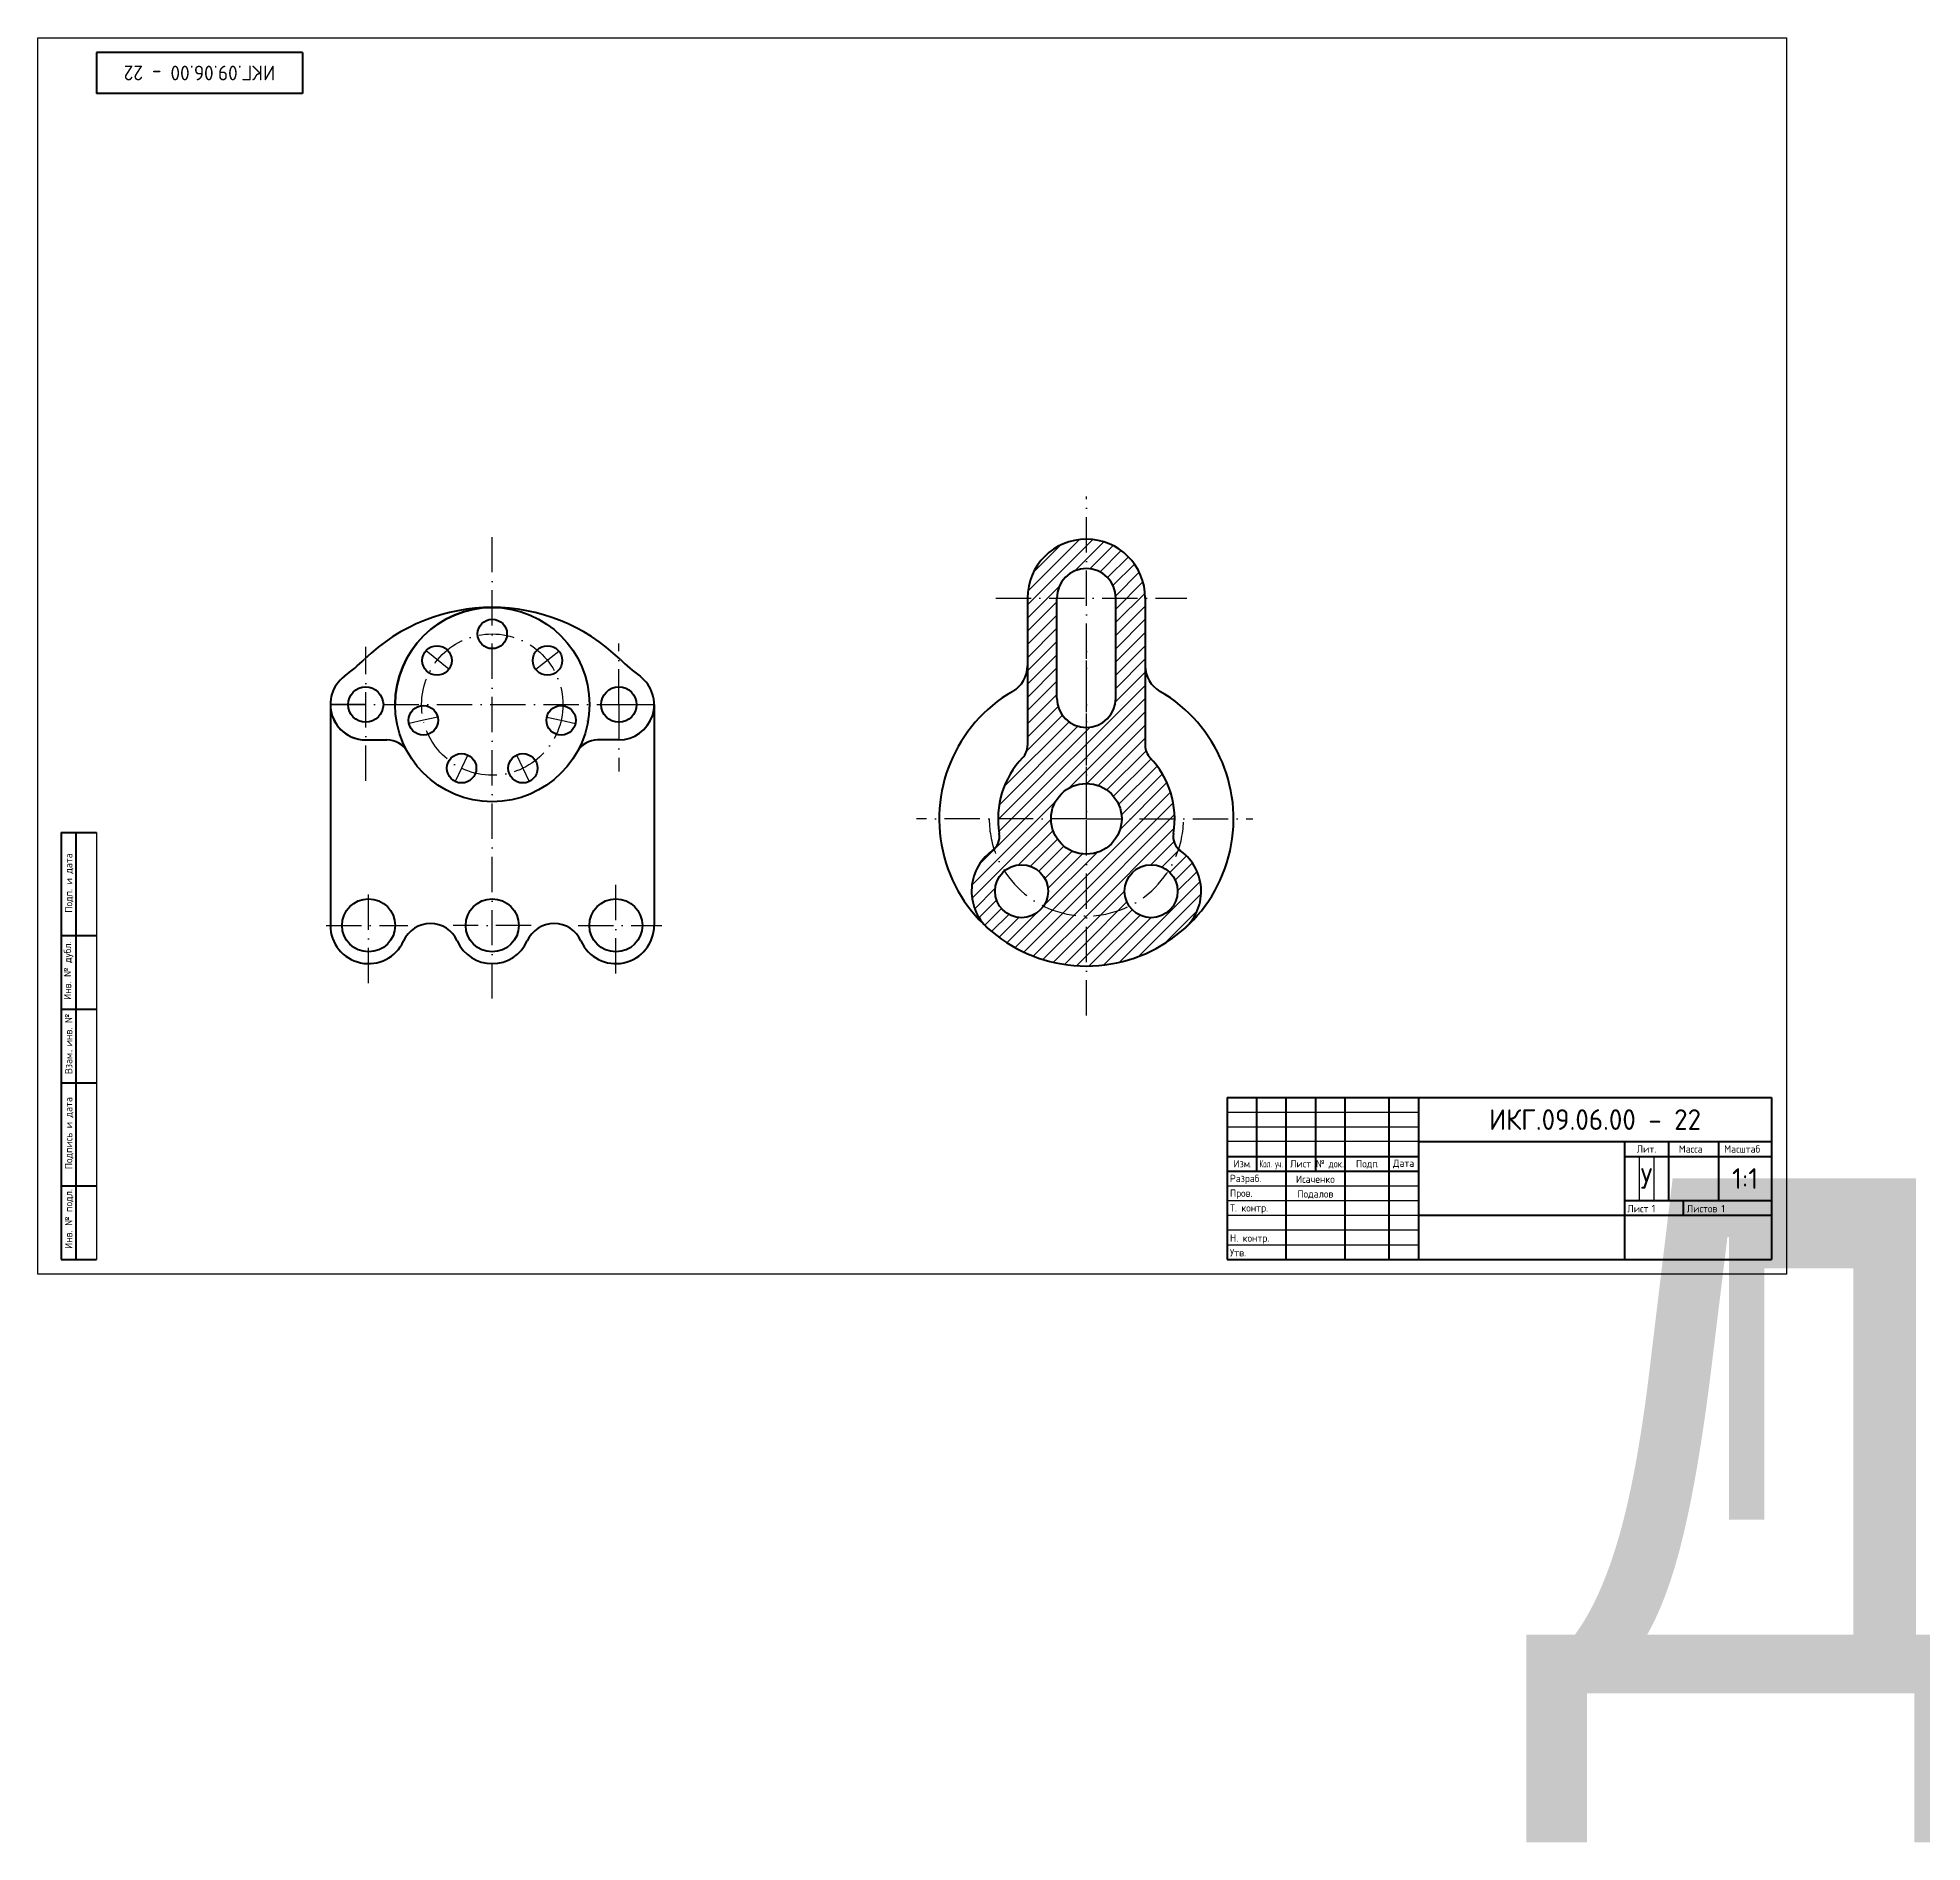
# Model space of a CAD drawing. Header units: millimetres. Extents: x 749 to 2029, y 296 to 909.
# Drawn here: x 749 to 1389, y 296 to 909 of the extents above; entities that cross this region are included whole.
import ezdxf
from ezdxf.enums import TextEntityAlignment as Align

# ---------------------------------------------------------------- set-up
doc = ezdxf.new("R2018")
doc.units = ezdxf.units.MM
doc.linetypes.add('ACAD_ISO10W100', pattern=[18, 12, -3, 0, -3])
doc.layers.add('Основная', color=7, linetype='Continuous', lineweight=40)
for name, color, linetype in [('форматки', 7, 'Continuous'), ('центровая', 20, 'ACAD_ISO10W100'), ('штриховка', 124, 'Continuous')]:
    doc.layers.add(name, color=color, linetype=linetype)
doc.styles.add('GOST-2.304_Type-B', font='GOST Common.ttf')
doc.styles.get("Standard").update_dxf_attribs({"font": 'arial.ttf'})
pattern_1 = [(45, (-845.046, -1806.5264), (-2.245064, 2.245064), [])]

# ---------------------------------------------------------------- blocks, each defined once
blk = doc.blocks.new('*U8')
at = {"layer": 'Основная'}
blk.add_circle((0, 0), 5, dxfattribs=at)
blk = doc.blocks.new('*U10')
at = {"layer": 'Основная', "color": 0, "linetype": 'ByBlock', "lineweight": -2, "transparency": 16777216}
blk.add_blockref('*U8', (1654.74, 2574.38), dxfattribs=at)
for p, rotation in [((1635.97, 2565.34), 51.42857142857143), ((1673.5, 2565.34), 308.5714285714286), ((1631.34, 2545.03), 102.8571428571429), ((1678.13, 2545.03), 257.1428571428571), ((1644.32, 2528.75), 154.2857142857143), ((1665.15, 2528.75), 205.7142857142857)]:
    blk.add_blockref('*U8', p, dxfattribs=dict(at, rotation=rotation))
blk = doc.blocks.new('ACAD_SPDS_TB_18')
at = {"linetype": 'Continuous', "lineweight": 60}
for p, q in [((-12, 145), (0, 145)), ((-12, 145), (-12, 0)), ((-7, 145), (-7, 0)), ((-12, 110), (0, 110)), ((-12, 85), (0, 85)), ((-12, 60), (0, 60)), ((-12, 25), (0, 25)), ((-12, 0), (0, 0))]:
    blk.add_line(p, q, dxfattribs=at)
at = {"linetype": 'Continuous', "lineweight": 30}
blk.add_line((0, 145), (0, 0), dxfattribs=at)
at = {"style": 'GOST-2.304_Type-B'}
for s, p in [('Подп. и дата', (-8.25, 117.77)), ('Инв. № дубл.', (-8.62, 88.14)), ('Взам. инв. №', (-8.25, 62.96)), ('. ', (-8.25, 70.58)), ('Подпись и дата', (-8.25, 30.64)), ('Инв. № подл.', (-8.25, 3.57))]:
    blk.add_text(s, height=2.5, rotation=90, dxfattribs=at).set_placement(p)
for tag, p in [('ПОДП_ДАТА_2', (-3.5, 127.5)), ('ИНВ_Н_ДУБЛ', (-3.65, 97.5)), ('ВЗАМ_ИНВ_Н', (-3.5, 71.94)), ('ПОДП_ДАТА_1', (-3.5, 42.5)), ('ИНВ_НОМ_ПОДЛ', (-3.5, 12.5))]:
    blk.add_attdef(tag, text='', height=2.5, rotation=90, dxfattribs=at).set_placement(p, align=Align.MIDDLE_CENTER)
at = {"style": 'GOST-2.304_Type-B', "flags": 1}
blk.add_attdef('ИДЕНТИФИКАТОР_НАДПИСИ', (-12.12, -11.58), '', height=2.5, dxfattribs=at)
blk = doc.blocks.new('ACAD_SPDS_TB_08')
at = {"linetype": 'Continuous', "lineweight": 60}
for p, q in [((0, 0), (0, -14)), ((70, 0), (0, 0)), ((70, 0), (70, -14)), ((70, -14), (0, -14))]:
    blk.add_line(p, q, dxfattribs=at)
at = {"style": 'GOST-2.304_Type-B', "flags": 8}
blk.add_attdef('ОБОЗНАЧЕНИЕ_ДОКУМЕНТА', text='', height=5, dxfattribs=at).set_placement((35, -7), align=Align.MIDDLE_CENTER)
at = {"style": 'GOST-2.304_Type-B', "flags": 1}
blk.add_attdef('ИДЕНТИФИКАТОР_НАДПИСИ', (-0.4, -20.95), '', height=2.5, dxfattribs=at)
blk = doc.blocks.new('ACAD_SPDS_TB_06')
at = {"linetype": 'Continuous', "lineweight": 60}
for p, q in [((-185, 55), (0, 55)), ((-185, 55), (-185, 0)), ((-175, 55), (-175, 30)), ((-165, 55), (-165, 0)), ((-155, 55), (-155, 30)), ((-145, 55), (-145, 0)), ((-130, 55), (-130, 0)), ((-120, 55), (-120, 0)), ((0, 55), (0, 0)), ((-120, 40), (0, 40)), ((-185, 35), (-120, 35)), ((-185, 30), (-120, 30)), ((-120, 15), (0, 15)), ((-185, 0), (0, 0))]:
    blk.add_line(p, q, dxfattribs=at)
at = {"linetype": 'Continuous', "lineweight": 25}
for p, q in [((-185, 50), (-120, 50)), ((-185, 45), (-120, 45)), ((-185, 25), (-120, 25)), ((-185, 20), (-120, 20)), ((-185, 15), (-120, 15)), ((-185, 10), (-120, 10)), ((-185, 5), (-120, 5))]:
    blk.add_line(p, q, dxfattribs=at)
at = {"lineweight": 25}
blk.add_line((-120, 40), (-185, 40), dxfattribs=at)
at = {"lineweight": 60}
for p, q in [((-50, 40), (-50, 0)), ((-35, 40), (-35, 20)), ((-18, 40), (-18, 20)), ((-50, 35), (0, 35)), ((-50, 20), (0, 20)), ((-30, 20), (-30, 15))]:
    blk.add_line(p, q, dxfattribs=at)
for p, q in [((-45, 35), (-45, 20)), ((-40, 35), (-40, 20)), ((-130, 20), (-120, 20))]:
    blk.add_line(p, q)
at = {"style": 'GOST-2.304_Type-B'}
for s, p in [('Изм', (-180, 31.25)), ('Лист', (-160, 31.25)), ('Подп', (-137.5, 31.25)), ('Дата', (-125, 31.44))]:
    blk.add_text(s, height=2.5, dxfattribs=at).set_placement(p, align=Align.CENTER)
at = {"style": 'GOST-2.304_Type-B', "width": 0.70447}
blk.add_text('Кол. уч.', height=2.5, dxfattribs=at).set_placement((-174, 31.25), (-166, 31.25), align=Align.FIT)
at = {"style": 'GOST-2.304_Type-B', "width": 0.9}
blk.add_text('№ док.', height=2.5, dxfattribs=at).set_placement((-150, 31.25), align=Align.CENTER)
at = {"style": 'GOST-2.304_Type-B'}
for s, p in [('Разраб.', (-184, 26.25)), ('.', (-177.56, 31.25)), ('.', (-134.25, 31.25)), ('Пров.', (-184, 21.25)), ('Т. контр.', (-184, 16.25)), ('Лист', (-49.02, 16)), ('Листов', (-28.83, 16)), ('Н. контр.', (-184, 6)), ('Утв.', (-184, 1))]:
    blk.add_text(s, height=2.5, dxfattribs=at).set_placement(p)
at = {"linetype": 'Continuous', "char_height": 2.5, "attachment_point": 5, "style": 'GOST-2.304_Type-B'}
for s, insert, width in [('Лит.', (-42.5, 37.5), 14), ('Масса', (-27.5, 37.5), 14), ('Масштаб', (-10, 37.5), 19)]:
    blk.add_mtext(s, dxfattribs=dict(at, insert=insert, width=width))
at = {"style": 'GOST-2.304_Type-B'}
for tag, p, flags in [('ИДЕНТИФИКАТОР_НАДПИСИ', (-185.34, 60.88), 1), ('ЛИСТ', (-40.73, 16), 8), ('ЛИСТОВ', (-17.07, 16), 8)]:
    blk.add_attdef(tag, p, '', height=2.5, dxfattribs=dict(at, flags=flags))
at = {"style": 'GOST-2.304_Type-B', "flags": 8}
for tag, p in [('ИЗМ_4', (-180, 51)), ('ИЗМ_4_КОЛ_УЧ', (-170, 51)), ('ИЗМ_4_ЛИСТ', (-160, 51)), ('ИЗМ_4_N_ДОК', (-150, 51)), ('ИЗМ_4_ДАТА', (-125, 51)), ('ИЗМ_3', (-180, 46)), ('ИЗМ_3_КОЛ_УЧ', (-170, 46)), ('ИЗМ_3_ЛИСТ', (-160, 46)), ('ИЗМ_3_N_ДОК', (-150, 46)), ('ИЗМ_3_ДАТА', (-125, 46)), ('ИЗМ_2', (-180, 41)), ('ИЗМ_1', (-180, 36)), ('ИЗМ_2_КОЛ_УЧ', (-170, 41)), ('ИЗМ_1_КОЛ_УЧ', (-170, 36)), ('ИЗМ_2_ЛИСТ', (-160, 41)), ('ИЗМ_1_ЛИСТ', (-160, 36)), ('ИЗМ_2_N_ДОК', (-150, 41)), ('ИЗМ_1_N_ДОК', (-150, 36)), ('ИЗМ_2_ДАТА', (-125, 41)), ('ИЗМ_1_ДАТА', (-125, 36)), ('РАЗРАБ_ФИО', (-155, 26)), ('РАЗРАБ_ДАТА', (-125, 26)), ('ПРОВ_ФИО', (-155, 21)), ('ПРОВ_ДАТА', (-125, 21)), ('ДОЛЖНОСТЬ_1', (-175, 11)), ('ДОЛЖНОСТЬ_1_ФИО', (-155, 11)), ('ТКОНТР_ФИО', (-155, 16)), ('ДОЛЖНОСТЬ_1_ДАТА', (-125, 11)), ('ТКОНТР_ДАТА', (-125, 16)), ('НКОНТР_ФИО', (-155, 6)), ('НКОНТР_ДАТА', (-125, 6)), ('УТВ_ФИО', (-155, 1)), ('УТВ_ДАТА', (-125, 1))]:
    blk.add_attdef(tag, text='', height=2.5, dxfattribs=at).set_placement(p, align=Align.CENTER)
at = {"style": 'GOST-2.304_Type-B'}
blk.add_attdef('ОБОЗНАЧЕНИЕ_ДОКУМЕНТА', text='', height=5, dxfattribs=at).set_placement((-60, 47.5), align=Align.MIDDLE_CENTER)
at = {"lineweight": 30, "flags": 104}
for tag, p in [('НАИМЕНОВАНИЕ_ДОКУМЕНТА', (-85, 27.5)), ('ОБОЗНАЧЕНИЕ_МАТЕРИАЛА', (-85, 7.5)), ('НАИМЕНОВАНИЕ_ПРЕДПРИЯТИЯ', (-25, 7.5))]:
    blk.add_attdef(tag, text='', height=3.5, dxfattribs=at).set_placement(p, align=Align.MIDDLE_CENTER)
at = {"style": 'GOST-2.304_Type-B', "flags": 8}
for tag, p in [('Л1', (-47.5, 27.5)), ('Л2', (-42.5, 27.5)), ('Л3', (-37.5, 27.5)), ('МАССА', (-26.5, 27.5)), ('МАСШТАБ', (-9, 27.5))]:
    blk.add_attdef(tag, text='', height=2.5, dxfattribs=at).set_placement(p, align=Align.MIDDLE_CENTER)

msp = doc.modelspace()

# ---------------------------------------------------------------- hatches: boundary and pattern name
at = {"layer": 'штриховка'}
h = msp.add_hatch(dxfattribs=at)
h.set_pattern_fill('ANSI31', color=256)
h.set_pattern_definition(pattern_1)
h.paths.add_polyline_path([(1138.28, 606.22, 0.492746), (1136.27, 633.1, -0.06194), (1132.77, 625.75, -0.220083), (1135.95, 618.89, -0.740145), (1119.48, 613.86, -0.114534), (1104.95, 610.48), (1104.95, 593.48, 0.184483)])
h.paths.add_polyline_path([(1136.29, 633.18, -0.248268), (1134.53, 638.5, 0.041717), (1134.95, 643.48), (1116.95, 643.48, -0.414214), (1104.95, 631.48), (1104.95, 610.48, 0.114534), (1119.48, 613.86, -0.14933), (1117.95, 618.89, -0.639233), (1132.77, 625.75, 0.062536)])
h.paths.add_polyline_path([(1104.95, 631.48, -0.414214), (1092.95, 643.48), (1074.95, 643.48, 0.041717), (1075.36, 638.5, -0.248268), (1073.6, 633.18, 0.062536), (1077.12, 625.75, -0.639233), (1091.95, 618.89, -0.14933), (1090.41, 613.86, 0.114534), (1104.95, 610.48)])
h.paths.add_polyline_path([(1104.95, 674.48, -0.414214), (1094.95, 684.48), (1094.95, 718.48), (1084.95, 718.48), (1084.95, 668.38, -0.193302), (1083.28, 664.23, 0.193302), (1074.95, 643.48), (1092.95, 643.48, -0.414214), (1104.95, 655.48)])
h.paths.add_polyline_path([(1126.61, 664.23, -0.193302), (1124.95, 668.38), (1124.95, 718.48), (1114.95, 718.48), (1114.95, 684.48, -0.414214), (1104.95, 674.48), (1104.95, 655.48, -0.414214), (1116.95, 643.48), (1134.95, 643.48, 0.193302)])
h.paths.add_polyline_path([(1104.95, 738.48), (1104.95, 728.48, -0.414214), (1114.95, 718.48), (1124.95, 718.48, 0.414214)])
h.paths.add_polyline_path([(1104.95, 728.48), (1104.95, 738.48, 0.414214), (1084.95, 718.48), (1094.95, 718.48, -0.414214)])
h = msp.add_hatch(dxfattribs=at)
h.set_pattern_fill('ANSI31', color=256)
h.set_pattern_definition(pattern_1)
h.paths.add_polyline_path([(1073.95, 618.89, -0.220083), (1077.12, 625.75, -0.06194), (1073.62, 633.1, 0.492746), (1071.61, 606.22, 0.184483), (1104.95, 593.48), (1104.95, 610.48, -0.114534), (1090.41, 613.86, -0.740145)])

# ---------------------------------------------------------------- linework, layer by layer
msp.add_lwpolyline([(748.73, 488.82), (748.73, 908.82), (1342.73, 908.82), (1342.73, 488.82), (748.73, 488.82)])
at = {"layer": 'Основная'}
for p, q in [((1084.95, 718.48), (1084.95, 695.44)), ((1084.95, 718.48), (1084.95, 668.38)), ((1094.95, 684.48), (1094.95, 718.48)), ((1114.95, 684.48), (1114.95, 718.48)), ((1124.95, 718.48), (1124.95, 694.63)), ((1124.95, 718.48), (1124.95, 668.38)), ((848.14, 682.29), (848.14, 607.29)), ((958.14, 682.29), (958.14, 607.29)), ((946.14, 676.29), (945.9, 676.29)), ((860.14, 670.29), (867.35, 670.29)), ((946.14, 670.29), (938.93, 670.29)), ((848.14, 607.29), (848.14, 607.29))]:
    msp.add_line(p, q, dxfattribs=at)
for centre, radius in [((903.14, 682.29), 33), ((860.14, 682.29), 6), ((946.14, 682.29), 6), ((1104.95, 643.48), 12), ((1082.95, 618.89), 9), ((1126.95, 618.89), 9), ((861.14, 607.29), 9), ((903.14, 607.29), 9), ((945.14, 607.29), 9)]:
    msp.add_circle(centre, radius, dxfattribs=at)
for centre, radius, start, end in [((1104.95, 718.48), 20, 0, 180), ((1104.95, 718.48), 10, 0, 180), ((903.14, 652.95), 62.33, 45.85045, 134.14955), ((903.14, 682.29), 33, 90, 180), ((860.14, 682.29), 12, 126.84773, 270), ((810.96, 747.91), 70, 306.84773, 314.14955), ((946.14, 682.29), 12, 270, 53.15227), ((995.31, 747.91), 70, 225.85045, 233.15227), ((1074.95, 695.44), 10, 300, 0), ((1134.95, 695.44), 10, 180, 240), ((1104.95, 643.48), 50, 120, 60), ((860.14, 682.29), 12, 180, 270), ((1104.95, 684.48), 10, 180, 0), ((946.14, 682.29), 12, 206.82195, 208.84014), ((867.35, 662.29), 8, 29.1964, 90), ((938.93, 662.29), 8, 90, 150.8036), ((1078.95, 668.38), 6, 316.23826, 0), ((1130.95, 668.38), 6, 180, 223.76174), ((1104.95, 643.48), 30, 136.23826, 189.5552), ((1104.95, 643.48), 30, 350.4448, 43.76174), ((1069.45, 637.51), 6, 305.943, 9.5552), ((1140.45, 637.51), 6, 170.4448, 234.057), ((1082.95, 618.89), 17, 123.26342, 228.18969), ((1126.95, 618.89), 17, 311.81031, 56.73658), ((861.14, 607.29), 13, 180, 335.92939), ((882.14, 597.91), 10, 24.07061, 155.92939), ((903.14, 607.29), 13, 204.07061, 335.92939), ((924.14, 597.91), 10, 24.07061, 155.92939), ((945.14, 607.29), 13, 204.07061, 0)]:
    msp.add_arc(centre, radius, start, end, dxfattribs=at)
msp.add_open_spline([(958.14, 680.58), (958.17, 681.13), (958.17, 681.7), (958.14, 682.29)], degree=3, dxfattribs=at)
at = {"layer": 'центровая'}
for p, q in [((1104.95, 643.48), (1104.95, 752.99)), ((903.14, 582.41), (903.14, 740.73)), ((1074.17, 718.48), (1139.13, 718.48)), ((1104.95, 576.71), (1104.95, 704.93)), ((860.14, 656.4), (860.14, 701.87)), ((888.39, 694.28), (880.65, 700.58)), ((925.81, 700.37), (917.91, 694.24)), ((946.14, 682.29), (946.14, 702.98)), ((848.14, 682.29), (958.14, 682.29)), ((860.14, 682.29), (848.14, 682.29)), ((946.14, 682.29), (958.14, 682.29)), ((946.14, 682.29), (946.14, 659.53)), ((879.74, 676.95), (874.86, 675.83)), ((884.61, 678.06), (879.74, 676.95)), ((921.66, 678.06), (926.53, 676.95)), ((926.53, 676.95), (931.41, 675.83)), ((894.89, 665.17), (890.55, 656.16)), ((911.38, 665.17), (915.72, 656.16)), ((1104.95, 643.48), (1047.3, 643.48)), ((1104.95, 643.48), (1161.45, 643.48)), ((945.14, 590.92), (945.14, 621.4)), ((861.14, 587.66), (861.14, 620.52)), ((846.69, 607.29), (874.47, 607.29)), ((916.4, 607.29), (889.82, 607.29)), ((932.27, 607.29), (960.73, 607.29))]:
    msp.add_line(p, q, dxfattribs=at)
msp.add_circle((903.14, 682.29), 24, dxfattribs=at)
msp.add_arc((1104.95, 643.48), 33, 180, 0, dxfattribs=at)

# ---------------------------------------------------------------- block references
msp.add_blockref('ACAD_SPDS_TB_18', (768.73, 493.82))
at = {"layer": 'Основная'}
msp.add_blockref('*U10', (-751.6, -1868.09), dxfattribs=at)
at = {"layer": 'форматки'}
ref = msp.add_blockref('ACAD_SPDS_TB_08', (768.73, 903.82), dxfattribs=at)
ref.add_attrib('ОБОЗНАЧЕНИЕ_ДОКУМЕНТА', 'ИКГ.09.06.00 - 22', dxfattribs={"layer": '0', "height": 5, "rotation": 180, "style": 'GOST-2.304_Type-B'}).set_placement((803.73, 896.82), align=Align.MIDDLE_CENTER)
ref = msp.add_blockref('ACAD_SPDS_TB_06', (1337.73, 493.82), dxfattribs=at)
lines = msp.add_mtext('Детали', dxfattribs={"layer": '0', "insert": (1252.73, 521.32), "char_height": 174.857, "attachment_point": 1})
ref.add_attrib('НАИМЕНОВАНИЕ_ДОКУМЕНТА', '', (1252.73, 521.32), dxfattribs={"flags": 104}).embed_mtext(lines)
lines = msp.add_mtext('ГГУ МС-12', dxfattribs={"layer": '0', "insert": (1312.73, 501.32), "char_height": 96, "attachment_point": 1})
ref.add_attrib('НАИМЕНОВАНИЕ_ПРЕДПРИЯТИЯ', '', (1312.73, 501.32), dxfattribs={"flags": 104}).embed_mtext(lines)
ref.add_attrib('ОБОЗНАЧЕНИЕ_ДОКУМЕНТА', 'ИКГ.09.06.00 - 22', dxfattribs={"layer": '0', "height": 7, "style": 'GOST-2.304_Type-B'}).set_placement((1277.73, 541.32), align=Align.MIDDLE_CENTER)
ref.add_attrib('ЛИСТ', '1', (1297, 509.82), dxfattribs={"layer": '0', "height": 2.5, "style": 'GOST-2.304_Type-B'})
ref.add_attrib('ЛИСТОВ', '1', (1320.66, 509.82), dxfattribs={"layer": '0', "height": 2.5, "style": 'GOST-2.304_Type-B'})
ref.add_attrib('МАСШТАБ', '1:1', dxfattribs={"layer": '0', "height": 7, "style": 'GOST-2.304_Type-B'}).set_placement((1328.73, 521.32), align=Align.MIDDLE_CENTER)
ref.add_attrib('РАЗРАБ_ФИО', 'Исаченко', dxfattribs={"layer": '0', "height": 2.5, "style": 'GOST-2.304_Type-B'}).set_placement((1182.73, 519.82), align=Align.CENTER)
ref.add_attrib('ПРОВ_ФИО', 'Подалов', dxfattribs={"layer": '0', "height": 2.5, "style": 'GOST-2.304_Type-B'}).set_placement((1182.73, 514.82), align=Align.CENTER)
ref.add_attrib('Л2', 'У', dxfattribs={"layer": '0', "height": 7, "style": 'GOST-2.304_Type-B'}).set_placement((1295.23, 521.32), align=Align.MIDDLE_CENTER)

doc.saveas('drawing.dxf')
